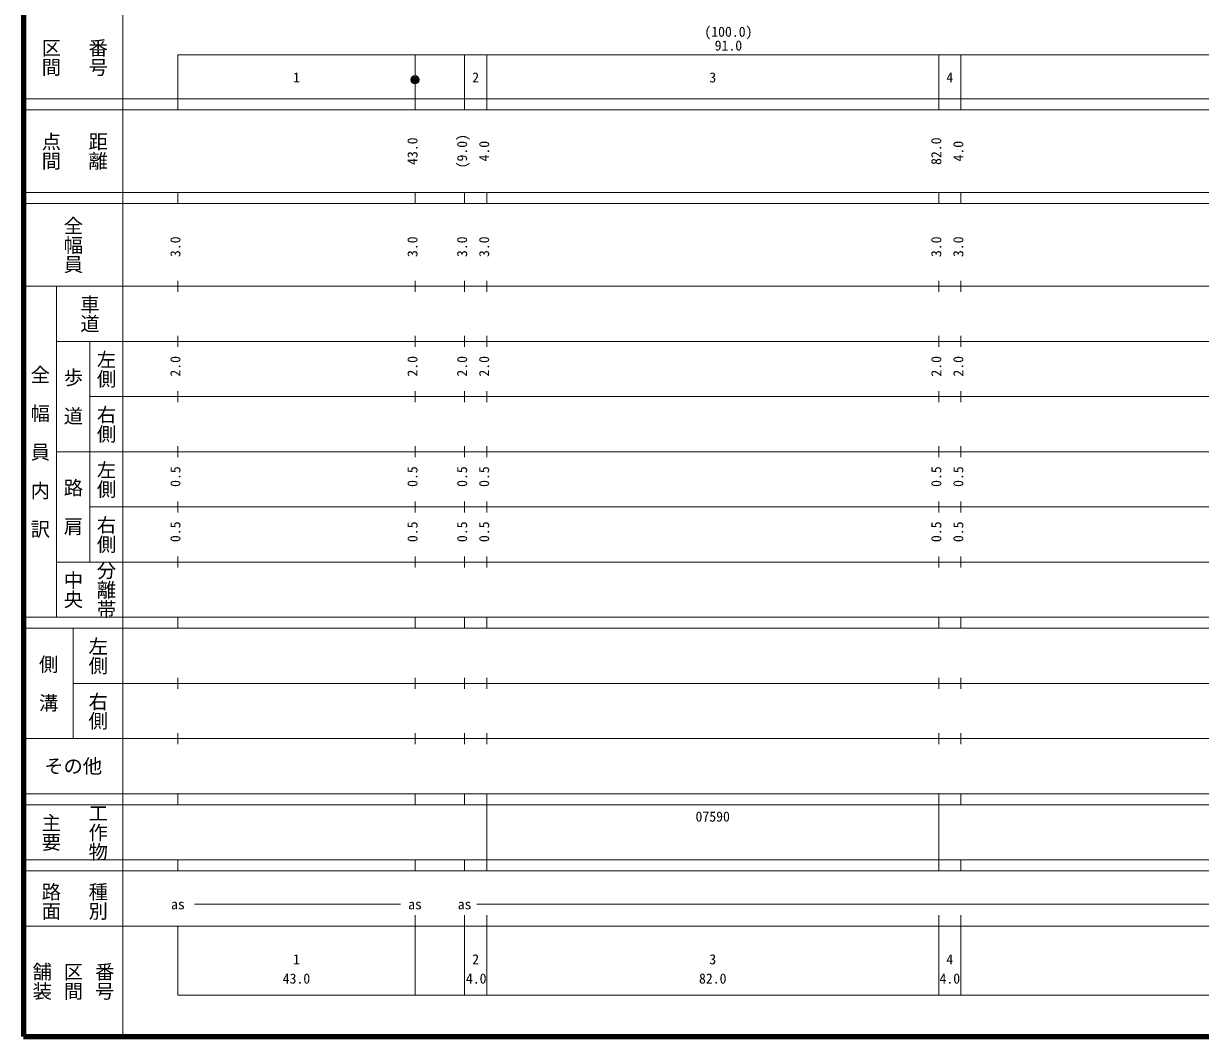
# Model space of a CAD drawing. Units: millimetres on the paper, enlarged 1000 times. Extents: x 40000 to 680000, y 20000 to 380000.
# Drawn here: x 40000 to 253458, y 20000 to 203642 of the extents above; entities that cross this region are included whole.
import ezdxf
from ezdxf.enums import TextEntityAlignment as Align

# ---------------------------------------------------------------- set-up
doc = ezdxf.new("R2010")
doc.units = ezdxf.units.MM
doc.header["$LTSCALE"] = 1000
doc.header["$PDMODE"] = 32
doc.header["$PDSIZE"] = 500
doc.layers.add('M-TTL', color=2, linetype='Continuous', lineweight=140)
doc.layers.add('M-TTL-BAND', color=7, linetype='Continuous', lineweight=13)
doc.styles.add('@ＭＳ ゴシック', font='')
doc.styles.add('ＭＳ ゴシック', font='')
doc.styles.get('@ＭＳ ゴシック').set_extended_font_data('@MS Gothic')
doc.styles.get('ＭＳ ゴシック').set_extended_font_data('MS Gothic')

msp = doc.modelspace()

# ---------------------------------------------------------------- linework, layer by layer
at = {"layer": 'M-TTL'}
for p, q in [((40000, 380000), (40000, 20000)), ((40000, 20000), (680000, 20000))]:
    msp.add_line(p, q, dxfattribs=at)
at = {"layer": 'M-TTL-BAND'}
for p, q in [((58000, 370000), (58000, 20000)), ((68000, 198000), (579000, 198000)), ((68000, 198000), (68000, 188000)), ((111000, 188000), (111000, 198000)), ((120000, 188000), (120000, 198000)), ((124000, 188000), (124000, 198000)), ((206000, 188000), (206000, 198000)), ((210000, 188000), (210000, 198000)), ((40000, 190000), (579000, 190000)), ((40000, 188000), (579000, 188000)), ((40000, 173000), (579000, 173000)), ((68000, 171000), (68000, 173000)), ((111000, 171000), (111000, 173000)), ((120000, 171000), (120000, 173000)), ((124000, 171000), (124000, 173000)), ((206000, 171000), (206000, 173000)), ((210000, 171000), (210000, 173000)), ((40000, 171000), (579000, 171000)), ((40000, 156000), (579000, 156000)), ((46000, 96000), (46000, 156000)), ((68000, 155000), (68000, 157000)), ((111000, 155000), (111000, 157000)), ((120000, 155000), (120000, 157000)), ((124000, 155000), (124000, 157000)), ((206000, 155000), (206000, 157000)), ((210000, 155000), (210000, 157000)), ((46000, 146000), (579000, 146000)), ((52000, 146000), (52000, 106000)), ((68000, 145000), (68000, 147000)), ((111000, 145000), (111000, 147000)), ((120000, 145000), (120000, 147000)), ((124000, 145000), (124000, 147000)), ((206000, 145000), (206000, 147000)), ((210000, 145000), (210000, 147000)), ((68000, 135000), (68000, 137000)), ((111000, 135000), (111000, 137000)), ((120000, 135000), (120000, 137000)), ((124000, 135000), (124000, 137000)), ((206000, 135000), (206000, 137000)), ((210000, 135000), (210000, 137000)), ((52000, 136000), (579000, 136000)), ((46000, 126000), (579000, 126000)), ((68000, 125000), (68000, 127000)), ((111000, 125000), (111000, 127000)), ((120000, 125000), (120000, 127000)), ((124000, 125000), (124000, 127000)), ((206000, 125000), (206000, 127000)), ((210000, 125000), (210000, 127000)), ((52000, 116000), (579000, 116000)), ((68000, 115000), (68000, 117000)), ((111000, 115000), (111000, 117000)), ((120000, 115000), (120000, 117000)), ((124000, 115000), (124000, 117000)), ((206000, 115000), (206000, 117000)), ((210000, 115000), (210000, 117000)), ((68000, 105000), (68000, 107000)), ((111000, 105000), (111000, 107000)), ((120000, 105000), (120000, 107000)), ((124000, 105000), (124000, 107000)), ((206000, 105000), (206000, 107000)), ((210000, 105000), (210000, 107000)), ((46000, 106000), (579000, 106000)), ((40000, 96000), (579000, 96000)), ((40000, 94000), (579000, 94000)), ((49000, 94000), (49000, 74000)), ((68000, 94000), (68000, 96000)), ((111000, 94000), (111000, 96000)), ((120000, 94000), (120000, 96000)), ((124000, 94000), (124000, 96000)), ((206000, 94000), (206000, 96000)), ((210000, 94000), (210000, 96000)), ((49000, 84000), (579000, 84000)), ((68000, 83000), (68000, 85000)), ((111000, 83000), (111000, 85000)), ((120000, 83000), (120000, 85000)), ((124000, 83000), (124000, 85000)), ((206000, 83000), (206000, 85000)), ((210000, 83000), (210000, 85000)), ((68000, 73000), (68000, 75000)), ((111000, 73000), (111000, 75000)), ((120000, 73000), (120000, 75000)), ((124000, 73000), (124000, 75000)), ((206000, 73000), (206000, 75000)), ((210000, 73000), (210000, 75000)), ((40000, 74000), (579000, 74000)), ((40000, 64000), (579000, 64000)), ((40000, 62000), (579000, 62000)), ((68000, 62000), (68000, 64000)), ((111000, 62000), (111000, 64000)), ((120000, 62000), (120000, 64000)), ((124000, 62000), (124000, 64000)), ((124000, 52000), (124000, 62000)), ((206000, 62000), (206000, 64000)), ((206000, 52000), (206000, 62000)), ((210000, 62000), (210000, 64000)), ((40000, 52000), (579000, 52000)), ((68000, 50000), (68000, 52000)), ((111000, 50000), (111000, 52000)), ((120000, 50000), (120000, 52000)), ((124000, 50000), (124000, 52000)), ((206000, 50000), (206000, 52000)), ((210000, 50000), (210000, 52000)), ((40000, 50000), (579000, 50000)), ((71000, 44000), (108383, 44000)), ((122220, 44000), (565249, 44000)), ((111000, 27500), (111000, 42000)), ((120000, 27500), (120000, 42000)), ((124000, 27500), (124000, 42000)), ((206000, 27500), (206000, 42000)), ((210000, 27500), (210000, 42000)), ((40000, 40000), (579000, 40000)), ((68000, 40000), (68000, 27500)), ((68000, 27500), (579000, 27500))]:
    msp.add_line(p, q, dxfattribs=at)
for radius in [750, 600, 450, 300, 150, 20]:
    msp.add_circle((111000, 193453), radius, dxfattribs=at)
msp.add_point((111000, 193453), dxfattribs=at)

# ---------------------------------------------------------------- texts
at = {"layer": 'M-TTL-BAND', "style": 'ＭＳ ゴシック'}
for s, p in [('(100.0)', (167844, 200695)), ('91.0', (167844, 198195)), ('1', (89500, 192405)), ('2', (122000, 192405)), ('3', (165000, 192405)), ('4', (208000, 192405)), ('as', (68000, 42500)), ('as', (111000, 42500)), ('as', (120000, 42500)), ('1', (89500, 32523)), ('2', (122000, 32523)), ('3', (165000, 32523)), ('4', (208000, 32523)), ('43.0', (89500, 29033)), ('4.0', (122100, 29033)), ('82.0', (165000, 29033)), ('4.0', (208000, 29033))]:
    msp.add_text(s, height=1833, dxfattribs=at).set_placement(p, align=Align.BOTTOM_CENTER)
at = {"layer": 'M-TTL-BAND', "style": '@ＭＳ ゴシック'}
for s, p in [('番号', (53500, 197500)), ('区間', (45000, 197500)), ('点間', (45000, 180500)), ('距離', (53500, 180500)), ('全幅員', (49000, 163500)), ('車道', (52000, 151000)), ('左側', (55000, 141000)), ('全\u3000幅\u3000員\u3000内\u3000訳', (43000, 126000)), ('歩\u3000道', (49000, 136000)), ('右側', (55000, 131000)), ('左側', (55000, 121000)), ('路\u3000肩', (49000, 116000)), ('右側', (55000, 111000)), ('分離帯', (55000, 101000)), ('中央', (49000, 101000)), ('左側', (53500, 89000)), ('側\u3000溝', (44500, 84000)), ('右側', (53500, 79000)), ('主要', (45000, 57000)), ('工作物', (53500, 57000)), ('路面', (45000, 44500)), ('種別', (53500, 44500)), ('舗装', (43333, 30000)), ('区間', (49000, 30000)), ('番号', (54667, 30000))]:
    msp.add_text(s, height=2566, rotation=270, dxfattribs=at).set_placement(p, align=Align.MIDDLE_CENTER)
at = {"layer": 'M-TTL-BAND', "style": 'ＭＳ ゴシック'}
for s, p in [('43.0', (112000, 180500)), ('(9.0)', (121000, 180500)), ('4.0', (125000, 180500)), ('82.0', (207000, 180500)), ('4.0', (211000, 180500)), ('3.0', (69000, 163174)), ('3.0', (112000, 163174)), ('3.0', (121000, 163174)), ('3.0', (125000, 163174)), ('3.0', (207000, 163174)), ('3.0', (211000, 163174)), ('2.0', (69000, 141500)), ('2.0', (112000, 141500)), ('2.0', (121000, 141500)), ('2.0', (125000, 141500)), ('2.0', (207000, 141500)), ('2.0', (211000, 141500)), ('0.5', (69000, 121500)), ('0.5', (112000, 121500)), ('0.5', (121000, 121500)), ('0.5', (125000, 121500)), ('0.5', (207000, 121500)), ('0.5', (211000, 121500)), ('0.5', (69000, 111500)), ('0.5', (112000, 111500)), ('0.5', (121000, 111500)), ('0.5', (125000, 111500)), ('0.5', (207000, 111500)), ('0.5', (211000, 111500))]:
    msp.add_text(s, height=1833, rotation=90, dxfattribs=at).set_placement(p, align=Align.BOTTOM_CENTER)
msp.add_text('その他', height=2566, dxfattribs=at).set_placement((49000, 69000), align=Align.MIDDLE_CENTER)
msp.add_text('07590', height=1833, dxfattribs=at).set_placement((161875, 58405), align=Align.BOTTOM_LEFT)

doc.saveas('drawing.dxf')
